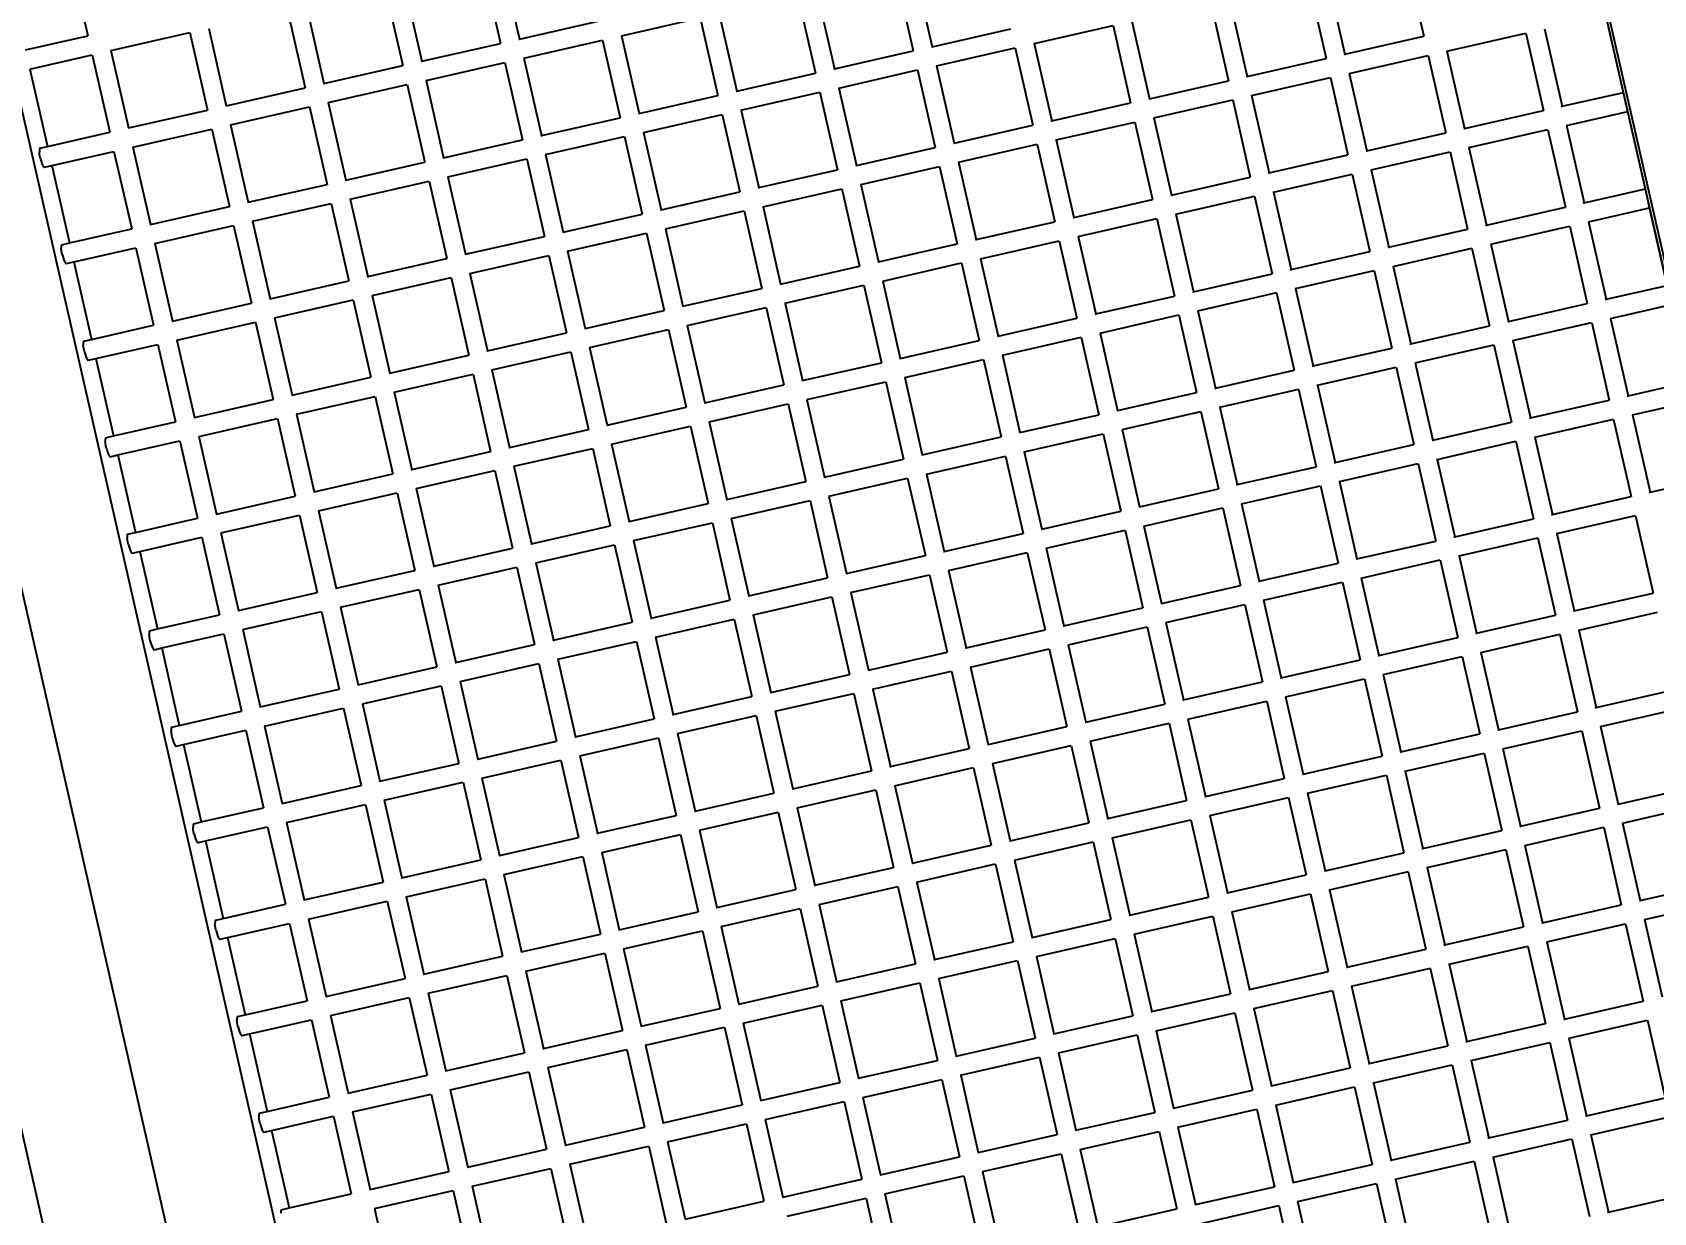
# Model space of a CAD drawing. Header units: inches. Extents: x -1841 to -80, y -100 to 1021.
# Drawn here: x -657.492 to -656.763, y 500.225 to 500.756 of the extents above; entities that cross this region are included whole.
import ezdxf

# ---------------------------------------------------------------- set-up
doc = ezdxf.new("R2010")
doc.units = ezdxf.units.IN
doc.header["$MEASUREMENT"] = 0
doc.layers.add('Edges', color=7, linetype='Continuous')
doc.styles.get("Standard").update_dxf_attribs({"font": 'arial.ttf'})

# ---------------------------------------------------------------- blocks, each defined once
blk = doc.blocks.new('infrared patio heater fr')
at = {"layer": 'Edges'}
for p, q in [((-40, 6.998), (40, 6.998)), ((38, 6.971), (-38, 6.971)), ((7.486, 6.971), (6.673, 6.971)), ((7.486, 6.329), (7.486, 6.971)), ((7.686, 6.971), (7.486, 6.971)), ((7.687, 6.329), (7.686, 6.971)), ((8.5, 6.971), (7.686, 6.971)), ((8.5, 6.329), (8.5, 6.971)), ((8.699, 6.971), (8.5, 6.971)), ((8.701, 6.329), (8.699, 6.971)), ((9.513, 6.971), (8.699, 6.971)), ((9.513, 6.329), (9.513, 6.971)), ((9.714, 6.329), (9.713, 6.971)), ((10.526, 6.329), (10.526, 6.971)), ((10.727, 6.329), (10.726, 6.971)), ((11.54, 6.329), (11.54, 6.971)), ((6.674, 6.329), (7.486, 6.329)), ((7.486, 6.318), (7.486, 6.329)), ((7.686, 6.325), (7.687, 6.329)), ((7.687, 6.329), (8.5, 6.329)), ((8.5, 6.323), (8.5, 6.329)), ((8.5, 6.318), (8.5, 6.323)), ((8.699, 6.325), (8.701, 6.329)), ((8.701, 6.329), (9.513, 6.329)), ((9.513, 6.318), (9.513, 6.329)), ((9.713, 6.325), (9.714, 6.329)), ((9.714, 6.329), (10.526, 6.329)), ((10.526, 6.318), (10.526, 6.329)), ((10.726, 6.325), (10.727, 6.329)), ((10.727, 6.329), (11.54, 6.329)), ((11.54, 6.318), (11.54, 6.329)), ((6.674, 5.303), (6.673, 6.131)), ((6.675, 6.131), (7.486, 6.131)), ((7.486, 5.303), (7.486, 6.131)), ((7.687, 5.303), (7.686, 6.131)), ((7.689, 6.131), (8.5, 6.131)), ((8.5, 5.303), (8.5, 6.131)), ((8.701, 5.303), (8.699, 6.131)), ((8.702, 6.131), (9.513, 6.131)), ((9.513, 5.303), (9.513, 6.131)), ((9.714, 5.303), (9.713, 6.131)), ((9.715, 6.131), (10.526, 6.131)), ((10.526, 5.303), (10.526, 6.131)), ((10.727, 5.303), (10.726, 6.131)), ((10.729, 6.131), (11.54, 6.131)), ((11.54, 5.303), (11.54, 6.131)), ((11.741, 5.303), (11.739, 6.131)), ((11.742, 6.131), (12.553, 6.131)), ((12.553, 5.303), (12.553, 6.131)), ((12.754, 5.303), (12.753, 6.131)), ((13.566, 5.303), (13.566, 6.131)), ((13.767, 5.303), (13.766, 6.131)), ((14.58, 5.303), (14.58, 6.131)), ((14.781, 5.303), (14.779, 6.131)), ((15.593, 5.303), (15.593, 6.131)), ((15.794, 5.303), (15.793, 6.131)), ((6.673, 5.299), (6.674, 5.303)), ((6.674, 5.303), (7.486, 5.303)), ((7.486, 5.295), (7.486, 5.303)), ((7.686, 5.299), (7.687, 5.303)), ((7.687, 5.303), (8.5, 5.303)), ((8.5, 5.297), (8.5, 5.303)), ((8.5, 5.293), (8.5, 5.297)), ((8.699, 5.299), (8.701, 5.303)), ((8.701, 5.303), (9.513, 5.303)), ((9.513, 5.295), (9.513, 5.303)), ((9.713, 5.299), (9.714, 5.303)), ((9.714, 5.303), (10.526, 5.303)), ((10.526, 5.295), (10.526, 5.303)), ((10.726, 5.299), (10.727, 5.303)), ((10.727, 5.303), (11.54, 5.303)), ((11.54, 5.295), (11.54, 5.303)), ((11.739, 5.299), (11.741, 5.303)), ((11.741, 5.303), (12.553, 5.303)), ((12.553, 5.295), (12.553, 5.303)), ((12.753, 5.299), (12.754, 5.303)), ((12.754, 5.303), (13.566, 5.303)), ((13.566, 5.293), (13.566, 5.303)), ((13.766, 5.299), (13.767, 5.303)), ((13.767, 5.303), (14.58, 5.303)), ((14.58, 5.295), (14.58, 5.303)), ((14.779, 5.299), (14.781, 5.303)), ((14.781, 5.303), (15.593, 5.303)), ((15.593, 5.295), (15.593, 5.303)), ((15.793, 5.299), (15.794, 5.303)), ((15.794, 5.303), (16.606, 5.303)), ((5.659, 5.105), (6.473, 5.105)), ((6.473, 4.277), (6.473, 5.105)), ((6.673, 5.105), (7.486, 5.105)), ((6.674, 4.277), (6.673, 5.105)), ((7.486, 4.277), (7.486, 5.105)), ((7.686, 5.105), (8.5, 5.105)), ((7.687, 4.277), (7.686, 5.105)), ((8.5, 4.277), (8.5, 5.105)), ((8.699, 5.105), (9.513, 5.105)), ((8.701, 4.277), (8.699, 5.105)), ((9.513, 4.277), (9.513, 5.105)), ((9.713, 5.105), (10.526, 5.105)), ((9.714, 4.277), (9.713, 5.105)), ((10.526, 4.277), (10.526, 5.105)), ((10.726, 5.105), (11.54, 5.105)), ((10.727, 4.277), (10.726, 5.105)), ((11.54, 4.277), (11.54, 5.105)), ((11.739, 5.105), (12.553, 5.105)), ((11.741, 4.277), (11.739, 5.105)), ((12.553, 4.277), (12.553, 5.105)), ((12.753, 5.105), (13.566, 5.105)), ((12.754, 4.277), (12.753, 5.105)), ((13.566, 4.277), (13.566, 5.105)), ((13.766, 5.105), (14.58, 5.105)), ((13.767, 4.277), (13.766, 5.105)), ((14.58, 4.277), (14.58, 5.105)), ((14.779, 5.105), (15.593, 5.105)), ((14.781, 4.277), (14.779, 5.105)), ((15.593, 4.277), (15.593, 5.105)), ((15.793, 5.105), (16.606, 5.105)), ((15.794, 4.277), (15.793, 5.105)), ((16.606, 4.277), (16.606, 5.105)), ((16.806, 5.105), (17.62, 5.105)), ((16.807, 4.277), (16.806, 5.105)), ((17.62, 4.277), (17.62, 5.105)), ((17.821, 4.277), (17.819, 5.105)), ((18.633, 4.277), (18.633, 5.105)), ((5.661, 4.277), (6.473, 4.277)), ((6.473, 4.269), (6.473, 4.277)), ((6.673, 4.273), (6.674, 4.277)), ((6.674, 4.277), (7.486, 4.277)), ((7.486, 4.269), (7.486, 4.277)), ((7.686, 4.273), (7.687, 4.277)), ((7.687, 4.277), (8.5, 4.277)), ((8.5, 4.269), (8.5, 4.277)), ((8.699, 4.273), (8.701, 4.277)), ((8.701, 4.277), (9.513, 4.277)), ((9.513, 4.269), (9.513, 4.277)), ((9.713, 4.273), (9.714, 4.277)), ((9.714, 4.277), (10.526, 4.277)), ((10.527, 4.271), (10.526, 4.277)), ((10.726, 4.273), (10.727, 4.277)), ((10.727, 4.277), (11.54, 4.277)), ((11.54, 4.269), (11.54, 4.277)), ((11.739, 4.273), (11.741, 4.277)), ((11.741, 4.277), (12.553, 4.277)), ((12.553, 4.269), (12.553, 4.277)), ((12.753, 4.273), (12.754, 4.277)), ((12.754, 4.277), (13.566, 4.277)), ((13.566, 4.269), (13.566, 4.277)), ((13.766, 4.273), (13.767, 4.277)), ((13.767, 4.277), (14.58, 4.277)), ((14.58, 4.269), (14.58, 4.277)), ((14.779, 4.273), (14.781, 4.277)), ((14.781, 4.277), (15.593, 4.277)), ((15.593, 4.269), (15.593, 4.277)), ((15.793, 4.273), (15.794, 4.277)), ((15.794, 4.277), (16.606, 4.277)), ((16.606, 4.269), (16.606, 4.277)), ((16.806, 4.273), (16.807, 4.277)), ((16.807, 4.277), (17.62, 4.277)), ((17.62, 4.271), (17.62, 4.277)), ((17.62, 4.267), (17.62, 4.271)), ((17.819, 4.273), (17.821, 4.277)), ((17.821, 4.277), (18.633, 4.277)), ((18.633, 4.269), (18.633, 4.277)), ((5.659, 4.079), (6.473, 4.079)), ((6.473, 3.251), (6.473, 4.079)), ((6.673, 4.079), (7.486, 4.079)), ((6.674, 3.251), (6.673, 4.079)), ((7.486, 3.251), (7.486, 4.079)), ((7.686, 4.079), (8.5, 4.079)), ((7.687, 3.251), (7.686, 4.079)), ((8.5, 3.251), (8.5, 4.079)), ((8.699, 4.079), (9.513, 4.079)), ((8.7, 3.251), (8.699, 4.079)), ((9.513, 3.251), (9.513, 4.079)), ((9.713, 4.079), (10.526, 4.079)), ((9.714, 3.251), (9.713, 4.079)), ((10.526, 3.251), (10.526, 4.079)), ((10.726, 4.079), (11.54, 4.079)), ((10.727, 3.251), (10.726, 4.079)), ((11.54, 3.251), (11.54, 4.079)), ((11.739, 4.079), (12.553, 4.079)), ((11.74, 3.251), (11.739, 4.079)), ((12.553, 3.251), (12.553, 4.079)), ((12.753, 4.079), (13.566, 4.079)), ((12.754, 3.251), (12.753, 4.079)), ((13.566, 3.251), (13.566, 4.079)), ((13.766, 4.079), (14.58, 4.079)), ((13.767, 3.251), (13.766, 4.079)), ((14.58, 3.251), (14.58, 4.079)), ((14.779, 4.079), (15.593, 4.079)), ((14.78, 3.251), (14.779, 4.079)), ((15.593, 3.251), (15.593, 4.079)), ((15.793, 4.079), (16.606, 4.079)), ((15.794, 3.251), (15.793, 4.079)), ((16.606, 3.251), (16.606, 4.079)), ((16.806, 4.079), (17.62, 4.079)), ((16.807, 3.251), (16.806, 4.079)), ((17.62, 3.251), (17.62, 4.079)), ((17.819, 4.079), (18.633, 4.079)), ((17.82, 3.251), (17.819, 4.079)), ((5.66, 3.251), (6.473, 3.251)), ((6.473, 3.242), (6.473, 3.251)), ((6.673, 3.245), (6.674, 3.251)), ((6.674, 3.251), (7.486, 3.251)), ((7.486, 3.242), (7.486, 3.251)), ((7.686, 3.245), (7.687, 3.251)), ((7.687, 3.251), (8.5, 3.251)), ((8.5, 3.242), (8.5, 3.251)), ((8.699, 3.245), (8.7, 3.251)), ((8.7, 3.251), (9.513, 3.251)), ((9.513, 3.242), (9.513, 3.251)), ((9.713, 3.245), (9.714, 3.251)), ((9.714, 3.251), (10.526, 3.251)), ((10.527, 3.245), (10.526, 3.251)), ((10.526, 3.242), (10.527, 3.245)), ((10.726, 3.245), (10.727, 3.251)), ((10.727, 3.251), (11.54, 3.251)), ((11.54, 3.242), (11.54, 3.251)), ((11.739, 3.245), (11.74, 3.251)), ((11.74, 3.251), (12.553, 3.251)), ((12.553, 3.242), (12.553, 3.251)), ((12.753, 3.245), (12.754, 3.251)), ((12.754, 3.251), (13.566, 3.251)), ((13.566, 3.242), (13.566, 3.251)), ((13.766, 3.245), (13.767, 3.251)), ((13.767, 3.251), (14.58, 3.251)), ((14.58, 3.242), (14.58, 3.251)), ((14.779, 3.245), (14.78, 3.251)), ((14.78, 3.251), (15.593, 3.251)), ((15.593, 3.242), (15.593, 3.251)), ((15.793, 3.245), (15.794, 3.251)), ((15.794, 3.251), (16.606, 3.251)), ((16.606, 3.242), (16.606, 3.251)), ((16.806, 3.245), (16.807, 3.251)), ((16.807, 3.251), (17.62, 3.251)), ((17.62, 3.242), (17.62, 3.251)), ((17.819, 3.245), (17.82, 3.251)), ((17.82, 3.251), (18.633, 3.251)), ((5.659, 3.053), (6.473, 3.053)), ((6.473, 2.225), (6.473, 3.053)), ((6.673, 3.053), (7.486, 3.053)), ((6.674, 2.225), (6.673, 3.053)), ((7.486, 2.225), (7.486, 3.053)), ((7.686, 3.053), (8.5, 3.053)), ((7.687, 2.225), (7.686, 3.053)), ((8.5, 2.225), (8.5, 3.053)), ((8.7, 2.225), (8.698, 3.055)), ((8.7, 3.053), (9.513, 3.053)), ((9.513, 2.225), (9.513, 3.053)), ((9.714, 2.225), (9.711, 3.055)), ((9.713, 3.053), (10.526, 3.053)), ((10.526, 2.225), (10.526, 3.053)), ((10.726, 3.053), (11.54, 3.053)), ((10.727, 2.225), (10.726, 3.053)), ((11.54, 2.225), (11.54, 3.053)), ((11.739, 3.053), (12.553, 3.053)), ((11.74, 2.225), (11.739, 3.053)), ((12.553, 2.225), (12.553, 3.053)), ((12.753, 3.053), (13.566, 3.053)), ((12.754, 2.225), (12.753, 3.053)), ((13.566, 2.225), (13.566, 3.053)), ((13.766, 3.053), (14.58, 3.053)), ((13.767, 2.225), (13.766, 3.053)), ((14.58, 2.225), (14.58, 3.053)), ((14.78, 2.225), (14.778, 3.055)), ((14.78, 3.053), (15.593, 3.053)), ((15.593, 2.225), (15.593, 3.053)), ((15.794, 2.225), (15.791, 3.055)), ((15.793, 3.053), (16.606, 3.053)), ((16.606, 2.225), (16.606, 3.053)), ((16.806, 3.053), (17.62, 3.053)), ((16.807, 2.225), (16.806, 3.053)), ((17.62, 2.225), (17.62, 3.053)), ((17.819, 3.053), (18.633, 3.053)), ((17.82, 2.225), (17.819, 3.053)), ((5.66, 2.225), (6.473, 2.225)), ((6.473, 2.218), (6.473, 2.225)), ((6.673, 2.221), (6.674, 2.225)), ((6.674, 2.225), (7.486, 2.225)), ((7.486, 2.218), (7.486, 2.225)), ((7.686, 2.221), (7.687, 2.225)), ((7.687, 2.225), (8.5, 2.225)), ((8.5, 2.218), (8.5, 2.225)), ((8.699, 2.221), (8.7, 2.225)), ((8.7, 2.225), (9.513, 2.225)), ((9.513, 2.218), (9.513, 2.225)), ((9.713, 2.221), (9.714, 2.225)), ((9.714, 2.225), (10.526, 2.225)), ((10.526, 2.218), (10.526, 2.225)), ((10.726, 2.221), (10.727, 2.225)), ((10.727, 2.225), (11.54, 2.225)), ((11.54, 2.218), (11.54, 2.225)), ((11.739, 2.221), (11.74, 2.225)), ((11.74, 2.225), (12.553, 2.225)), ((12.553, 2.218), (12.553, 2.225)), ((12.753, 2.221), (12.754, 2.225)), ((12.754, 2.225), (13.566, 2.225)), ((13.566, 2.218), (13.566, 2.225)), ((13.766, 2.221), (13.767, 2.225)), ((13.767, 2.225), (14.58, 2.225)), ((14.58, 2.218), (14.58, 2.225)), ((14.779, 2.221), (14.78, 2.225)), ((14.78, 2.225), (15.593, 2.225)), ((15.593, 2.218), (15.593, 2.225)), ((15.793, 2.221), (15.794, 2.225)), ((15.794, 2.225), (16.606, 2.225)), ((16.606, 2.218), (16.606, 2.225)), ((16.806, 2.221), (16.807, 2.225)), ((16.807, 2.225), (17.62, 2.225)), ((17.62, 2.218), (17.62, 2.225)), ((17.819, 2.221), (17.82, 2.225)), ((17.82, 2.225), (18.633, 2.225)), ((5.659, 2.027), (6.473, 2.027)), ((5.659, 1.199), (5.659, 2.027)), ((6.473, 1.199), (6.473, 2.027)), ((6.673, 2.027), (7.486, 2.027)), ((6.673, 1.199), (6.673, 2.027)), ((7.486, 1.199), (7.486, 2.027)), ((7.686, 2.027), (8.5, 2.027)), ((7.687, 1.199), (7.686, 2.027)), ((8.5, 1.199), (8.5, 2.027)), ((8.699, 2.027), (9.513, 2.027)), ((8.7, 1.199), (8.699, 2.027)), ((9.513, 1.199), (9.513, 2.027)), ((9.713, 2.027), (10.526, 2.027)), ((9.714, 1.199), (9.713, 2.027)), ((10.526, 1.199), (10.526, 2.027)), ((10.726, 2.027), (11.54, 2.027)), ((10.727, 1.199), (10.726, 2.027)), ((11.54, 1.199), (11.54, 2.027)), ((11.739, 2.027), (12.553, 2.027)), ((11.74, 1.199), (11.739, 2.027)), ((12.553, 1.199), (12.553, 2.027)), ((12.753, 2.027), (13.566, 2.027)), ((12.754, 1.199), (12.753, 2.027)), ((13.566, 1.199), (13.566, 2.027)), ((13.766, 2.027), (14.58, 2.027)), ((13.767, 1.199), (13.766, 2.027)), ((14.58, 1.199), (14.58, 2.027)), ((14.779, 2.027), (15.593, 2.027)), ((14.78, 1.199), (14.779, 2.027)), ((15.593, 1.199), (15.593, 2.027)), ((15.793, 2.027), (16.606, 2.027)), ((15.794, 1.199), (15.793, 2.027)), ((16.606, 1.199), (16.606, 2.027)), ((16.806, 2.027), (17.62, 2.027)), ((16.807, 1.199), (16.806, 2.027)), ((17.62, 1.199), (17.62, 2.027)), ((17.819, 2.027), (18.633, 2.027)), ((17.82, 1.199), (17.819, 2.027)), ((5.659, 1.196), (5.659, 1.199)), ((5.659, 1.199), (6.473, 1.199)), ((6.473, 1.193), (6.473, 1.199)), ((6.673, 1.196), (6.673, 1.199)), ((6.673, 1.199), (7.486, 1.199)), ((7.486, 1.193), (7.486, 1.199)), ((7.686, 1.196), (7.687, 1.199)), ((7.687, 1.199), (8.5, 1.199)), ((8.5, 1.193), (8.5, 1.199)), ((8.699, 1.196), (8.7, 1.199)), ((8.7, 1.199), (9.513, 1.199)), ((9.513, 1.193), (9.513, 1.199)), ((9.713, 1.196), (9.714, 1.199)), ((9.714, 1.199), (10.526, 1.199)), ((10.526, 1.193), (10.526, 1.199)), ((10.726, 1.196), (10.727, 1.199)), ((10.727, 1.199), (11.54, 1.199)), ((11.54, 1.193), (11.54, 1.199)), ((11.739, 1.196), (11.74, 1.199)), ((11.74, 1.199), (12.553, 1.199)), ((12.553, 1.193), (12.553, 1.199)), ((12.753, 1.196), (12.754, 1.199)), ((12.754, 1.199), (13.566, 1.199)), ((13.566, 1.193), (13.566, 1.199)), ((13.766, 1.196), (13.767, 1.199)), ((13.767, 1.199), (14.58, 1.199)), ((14.58, 1.193), (14.58, 1.199)), ((14.779, 1.196), (14.78, 1.199)), ((14.78, 1.199), (15.593, 1.199)), ((15.593, 1.193), (15.593, 1.199)), ((15.793, 1.196), (15.794, 1.199)), ((15.794, 1.199), (16.606, 1.199)), ((16.606, 1.193), (16.606, 1.199)), ((16.806, 1.196), (16.807, 1.199)), ((16.807, 1.199), (17.62, 1.199)), ((17.62, 1.193), (17.62, 1.199)), ((17.819, 1.196), (17.82, 1.199)), ((17.82, 1.199), (18.633, 1.199)), ((5.46, 0.173), (5.46, 1.001)), ((5.659, 1.001), (6.473, 1.001)), ((5.66, 0.173), (5.659, 1.001)), ((6.473, 0.173), (6.473, 1.001)), ((6.673, 1.001), (7.486, 1.001)), ((6.674, 0.173), (6.673, 1.001)), ((7.486, 0.173), (7.486, 1.001)), ((7.686, 1.001), (8.5, 1.001)), ((7.687, 0.173), (7.686, 1.001)), ((8.5, 0.173), (8.5, 1.001)), ((8.699, 1.001), (9.513, 1.001)), ((8.7, 0.173), (8.699, 1.001)), ((9.513, 0.173), (9.513, 1.001)), ((9.713, 1.001), (10.526, 1.001)), ((9.714, 0.173), (9.713, 1.001)), ((10.526, 0.173), (10.526, 1.001)), ((10.726, 1.001), (11.54, 1.001)), ((10.727, 0.173), (10.726, 1.001)), ((11.54, 0.173), (11.54, 1.001)), ((11.739, 1.001), (12.553, 1.001)), ((11.74, 0.173), (11.739, 1.001)), ((12.553, 0.173), (12.553, 1.001)), ((12.753, 1.001), (13.566, 1.001)), ((12.754, 0.173), (12.753, 1.001)), ((13.566, 0.173), (13.566, 1.001)), ((13.766, 1.001), (14.58, 1.001)), ((13.767, 0.173), (13.766, 1.001)), ((14.58, 0.173), (14.58, 1.001)), ((14.779, 1.001), (15.593, 1.001)), ((14.78, 0.173), (14.779, 1.001)), ((15.593, 0.173), (15.593, 1.001)), ((15.793, 1.001), (16.606, 1.001)), ((15.794, 0.173), (15.793, 1.001)), ((16.606, 0.173), (16.606, 1.001)), ((16.806, 1.001), (17.62, 1.001)), ((16.807, 0.173), (16.806, 1.001)), ((17.62, 0.173), (17.62, 1.001)), ((17.819, 1.001), (18.633, 1.001)), ((17.82, 0.173), (17.819, 1.001)), ((4.647, 0.173), (5.46, 0.173)), ((5.46, 0.167), (5.46, 0.173)), ((5.659, 0.17), (5.66, 0.173)), ((5.66, 0.173), (6.473, 0.173)), ((6.473, 0.167), (6.473, 0.173)), ((6.673, 0.17), (6.674, 0.173)), ((6.674, 0.173), (7.486, 0.173)), ((7.486, 0.167), (7.486, 0.173)), ((7.686, 0.17), (7.687, 0.173)), ((7.687, 0.173), (8.5, 0.173)), ((8.5, 0.167), (8.5, 0.173)), ((8.699, 0.17), (8.7, 0.173)), ((8.7, 0.173), (9.513, 0.173)), ((9.513, 0.167), (9.513, 0.173)), ((9.713, 0.17), (9.714, 0.173)), ((9.714, 0.173), (10.526, 0.173)), ((10.526, 0.167), (10.526, 0.173)), ((10.726, 0.17), (10.727, 0.173)), ((10.727, 0.173), (11.54, 0.173)), ((11.54, 0.167), (11.54, 0.173)), ((11.739, 0.17), (11.74, 0.173)), ((11.74, 0.173), (12.553, 0.173)), ((12.553, 0.167), (12.553, 0.173)), ((12.753, 0.17), (12.754, 0.173)), ((12.754, 0.173), (13.566, 0.173)), ((13.566, 0.167), (13.566, 0.173)), ((13.766, 0.17), (13.767, 0.173)), ((13.767, 0.173), (14.58, 0.173)), ((14.58, 0.167), (14.58, 0.173)), ((14.779, 0.17), (14.78, 0.173)), ((14.78, 0.173), (15.593, 0.173)), ((15.593, 0.167), (15.593, 0.173)), ((15.793, 0.17), (15.794, 0.173)), ((15.794, 0.173), (16.606, 0.173)), ((16.606, 0.167), (16.606, 0.173)), ((16.806, 0.17), (16.807, 0.173)), ((16.807, 0.173), (17.62, 0.173)), ((17.62, 0.167), (17.62, 0.173)), ((4.646, -0.026), (5.46, -0.025)), ((5.46, -0.853), (5.46, -0.025)), ((5.659, -0.026), (6.473, -0.025)), ((5.661, -0.853), (5.659, -0.026)), ((6.473, -0.853), (6.473, -0.025)), ((6.673, -0.026), (7.486, -0.025)), ((6.674, -0.853), (6.673, -0.026)), ((7.486, -0.853), (7.486, -0.025)), ((7.686, -0.026), (8.5, -0.025)), ((7.688, -0.853), (7.686, -0.026)), ((8.5, -0.853), (8.5, -0.025)), ((8.699, -0.026), (9.513, -0.025)), ((8.701, -0.853), (8.699, -0.026)), ((9.513, -0.853), (9.513, -0.025)), ((9.713, -0.026), (10.526, -0.025)), ((9.714, -0.853), (9.713, -0.026)), ((10.526, -0.853), (10.526, -0.025)), ((10.726, -0.026), (11.54, -0.025)), ((10.728, -0.853), (10.726, -0.026)), ((11.54, -0.853), (11.54, -0.025)), ((11.739, -0.026), (12.553, -0.025)), ((11.741, -0.853), (11.739, -0.026)), ((12.553, -0.853), (12.553, -0.025)), ((12.753, -0.026), (13.566, -0.025)), ((12.754, -0.853), (12.753, -0.026)), ((13.566, -0.853), (13.566, -0.025)), ((13.766, -0.026), (14.58, -0.025)), ((13.768, -0.853), (13.766, -0.026)), ((14.58, -0.853), (14.58, -0.025)), ((14.779, -0.026), (15.593, -0.025)), ((14.781, -0.853), (14.779, -0.026)), ((15.593, -0.853), (15.593, -0.025)), ((15.793, -0.026), (16.606, -0.025)), ((15.794, -0.853), (15.793, -0.026)), ((16.606, -0.853), (16.606, -0.025)), ((16.806, -0.026), (17.62, -0.025)), ((16.808, -0.853), (16.806, -0.026)), ((17.62, -0.853), (17.62, -0.025)), ((4.648, -0.853), (5.46, -0.853)), ((5.46, -0.859), (5.46, -0.853)), ((5.659, -0.855), (5.661, -0.853)), ((5.661, -0.853), (6.473, -0.853)), ((6.473, -0.859), (6.473, -0.853)), ((6.673, -0.855), (6.674, -0.853)), ((6.674, -0.853), (7.486, -0.853)), ((7.486, -0.859), (7.486, -0.853)), ((7.686, -0.855), (7.688, -0.853)), ((7.688, -0.853), (8.5, -0.853)), ((8.5, -0.859), (8.5, -0.853)), ((8.699, -0.855), (8.701, -0.853)), ((8.701, -0.853), (9.513, -0.853)), ((9.513, -0.859), (9.513, -0.853)), ((9.713, -0.855), (9.714, -0.853)), ((9.714, -0.853), (10.526, -0.853)), ((10.526, -0.859), (10.526, -0.853)), ((10.726, -0.855), (10.728, -0.853)), ((10.728, -0.853), (11.54, -0.853)), ((11.54, -0.859), (11.54, -0.853)), ((11.739, -0.855), (11.741, -0.853)), ((11.741, -0.853), (12.553, -0.853)), ((12.553, -0.859), (12.553, -0.853)), ((12.753, -0.855), (12.754, -0.853)), ((12.754, -0.853), (13.566, -0.853)), ((13.566, -0.859), (13.566, -0.853)), ((13.766, -0.855), (13.768, -0.853)), ((13.768, -0.853), (14.58, -0.853)), ((14.58, -0.859), (14.58, -0.853)), ((14.779, -0.855), (14.781, -0.853)), ((14.781, -0.853), (15.593, -0.853)), ((15.593, -0.859), (15.593, -0.853)), ((15.793, -0.855), (15.794, -0.853)), ((15.794, -0.853), (16.606, -0.853)), ((16.606, -0.859), (16.606, -0.853)), ((16.806, -0.855), (16.808, -0.853)), ((16.808, -0.853), (17.62, -0.853)), ((4.646, -1.052), (5.46, -1.051)), ((5.46, -1.879), (5.46, -1.051)), ((5.659, -1.052), (6.473, -1.051)), ((5.659, -1.881), (5.659, -1.052)), ((6.473, -1.879), (6.473, -1.051)), ((6.673, -1.052), (7.486, -1.051)), ((6.673, -1.881), (6.673, -1.052)), ((7.486, -1.879), (7.486, -1.051)), ((7.686, -1.052), (8.5, -1.051)), ((7.686, -1.881), (7.686, -1.052)), ((8.5, -1.879), (8.5, -1.051)), ((8.699, -1.052), (9.513, -1.051)), ((8.699, -1.881), (8.699, -1.052)), ((9.513, -1.879), (9.513, -1.051)), ((9.713, -1.052), (10.526, -1.051)), ((9.713, -1.881), (9.713, -1.052)), ((10.526, -1.879), (10.526, -1.051)), ((10.726, -1.052), (11.54, -1.051)), ((10.726, -1.881), (10.726, -1.052)), ((11.54, -1.879), (11.54, -1.051)), ((11.739, -1.052), (12.553, -1.051)), ((11.739, -1.881), (11.739, -1.052)), ((12.553, -1.879), (12.553, -1.051)), ((12.753, -1.881), (12.75, -1.051)), ((12.753, -1.052), (13.566, -1.051)), ((13.566, -1.879), (13.566, -1.051)), ((13.766, -1.881), (13.764, -1.051)), ((13.766, -1.052), (14.58, -1.051)), ((14.58, -1.879), (14.58, -1.051)), ((14.779, -1.052), (15.593, -1.051)), ((14.779, -1.881), (14.779, -1.052)), ((15.593, -1.879), (15.593, -1.051)), ((15.793, -1.052), (16.606, -1.051)), ((15.793, -1.881), (15.793, -1.052)), ((16.606, -1.879), (16.606, -1.051)), ((16.806, -1.052), (17.62, -1.051)), ((16.806, -1.881), (16.806, -1.052)), ((4.649, -1.879), (5.46, -1.879)), ((5.46, -1.884), (5.46, -1.879)), ((5.662, -1.879), (6.473, -1.879)), ((6.473, -1.884), (6.473, -1.879)), ((6.675, -1.879), (7.486, -1.879)), ((7.486, -1.884), (7.486, -1.879)), ((7.689, -1.879), (8.5, -1.879)), ((8.5, -1.884), (8.5, -1.879)), ((8.702, -1.879), (9.513, -1.879)), ((9.513, -1.884), (9.513, -1.879)), ((9.715, -1.879), (10.526, -1.879)), ((10.526, -1.884), (10.526, -1.879)), ((10.729, -1.879), (11.54, -1.879)), ((11.54, -1.884), (11.54, -1.879)), ((11.742, -1.879), (12.553, -1.879)), ((12.553, -1.884), (12.553, -1.879)), ((12.755, -1.879), (13.566, -1.879)), ((13.566, -1.884), (13.566, -1.879)), ((13.769, -1.879), (14.58, -1.879)), ((14.58, -1.884), (14.58, -1.879)), ((14.782, -1.879), (15.593, -1.879)), ((15.593, -1.884), (15.593, -1.879)), ((15.795, -1.879), (16.606, -1.879)), ((16.606, -1.884), (16.606, -1.879)), ((16.809, -1.879), (17.62, -1.879)), ((4.646, -2.905), (4.646, -2.077)), ((4.646, -2.077), (5.46, -2.077)), ((5.46, -2.905), (5.46, -2.077)), ((5.659, -2.905), (5.659, -2.077)), ((5.659, -2.077), (6.473, -2.077)), ((6.473, -2.905), (6.473, -2.077)), ((6.673, -2.905), (6.673, -2.077)), ((6.673, -2.077), (7.486, -2.077)), ((7.486, -2.905), (7.486, -2.077)), ((7.686, -2.905), (7.686, -2.077)), ((7.686, -2.077), (8.5, -2.077)), ((8.5, -2.905), (8.5, -2.077)), ((8.699, -2.905), (8.699, -2.077)), ((8.699, -2.077), (9.513, -2.077)), ((9.513, -2.905), (9.513, -2.077)), ((9.713, -2.905), (9.713, -2.077)), ((9.713, -2.077), (10.526, -2.077)), ((10.526, -2.905), (10.526, -2.077)), ((10.726, -2.905), (10.726, -2.077)), ((10.726, -2.077), (11.54, -2.077)), ((11.54, -2.905), (11.54, -2.077)), ((11.739, -2.905), (11.739, -2.077)), ((11.739, -2.077), (12.553, -2.077)), ((12.553, -2.905), (12.553, -2.077)), ((12.753, -2.905), (12.753, -2.077)), ((12.753, -2.077), (13.566, -2.077)), ((13.566, -2.905), (13.566, -2.077)), ((13.766, -2.905), (13.766, -2.077)), ((13.766, -2.077), (14.58, -2.077)), ((14.58, -2.905), (14.58, -2.077)), ((14.779, -2.905), (14.779, -2.077)), ((14.779, -2.077), (15.593, -2.077)), ((15.593, -2.905), (15.593, -2.077)), ((15.793, -2.905), (15.793, -2.077)), ((15.793, -2.077), (16.606, -2.077)), ((16.606, -2.905), (16.606, -2.077)), ((16.806, -2.905), (16.806, -2.077)), ((16.806, -2.077), (17.62, -2.077)), ((4.646, -2.905), (5.46, -2.905)), ((5.46, -2.909), (5.46, -2.905)), ((5.659, -2.905), (6.473, -2.905)), ((6.473, -2.909), (6.473, -2.905)), ((6.673, -2.905), (7.486, -2.905)), ((7.486, -2.909), (7.486, -2.905)), ((7.686, -2.905), (8.5, -2.905)), ((8.5, -2.909), (8.5, -2.905)), ((8.699, -2.905), (9.513, -2.905)), ((9.513, -2.909), (9.513, -2.905)), ((9.713, -2.905), (10.526, -2.905)), ((10.526, -2.909), (10.526, -2.905)), ((10.726, -2.905), (11.54, -2.905)), ((11.54, -2.909), (11.54, -2.905)), ((11.739, -2.905), (12.553, -2.905)), ((12.553, -2.909), (12.553, -2.905)), ((12.753, -2.905), (13.566, -2.905)), ((13.566, -2.909), (13.566, -2.905)), ((13.766, -2.905), (14.58, -2.905)), ((14.58, -2.909), (14.58, -2.905)), ((14.779, -2.905), (15.593, -2.905)), ((15.593, -2.909), (15.593, -2.905)), ((15.793, -2.905), (16.606, -2.905)), ((16.606, -2.909), (16.606, -2.905)), ((16.806, -2.905), (17.62, -2.905)), ((4.446, -3.931), (4.446, -3.103)), ((4.646, -3.931), (4.646, -3.103)), ((4.646, -3.103), (5.46, -3.103)), ((5.46, -3.931), (5.46, -3.103)), ((5.659, -3.931), (5.659, -3.103)), ((5.659, -3.103), (6.473, -3.103)), ((6.473, -3.931), (6.473, -3.103)), ((6.673, -3.931), (6.673, -3.103)), ((6.673, -3.103), (7.486, -3.103)), ((7.486, -3.931), (7.486, -3.103)), ((7.686, -3.931), (7.686, -3.103)), ((7.686, -3.103), (8.5, -3.103)), ((8.5, -3.931), (8.5, -3.103)), ((8.699, -3.931), (8.699, -3.103)), ((8.699, -3.103), (9.513, -3.103)), ((9.513, -3.931), (9.513, -3.103)), ((9.713, -3.931), (9.713, -3.103)), ((9.713, -3.103), (10.526, -3.103)), ((10.526, -3.931), (10.526, -3.103)), ((10.726, -3.931), (10.726, -3.103)), ((10.726, -3.103), (11.54, -3.103)), ((11.54, -3.931), (11.54, -3.103)), ((11.739, -3.931), (11.739, -3.103)), ((11.739, -3.103), (12.553, -3.103)), ((12.553, -3.931), (12.553, -3.103)), ((12.753, -3.931), (12.753, -3.103)), ((12.753, -3.103), (13.566, -3.103)), ((13.566, -3.931), (13.566, -3.103)), ((13.766, -3.931), (13.766, -3.103)), ((13.766, -3.103), (14.58, -3.103)), ((14.58, -3.931), (14.58, -3.103)), ((14.779, -3.931), (14.779, -3.103)), ((14.779, -3.103), (15.593, -3.103)), ((15.593, -3.931), (15.593, -3.103)), ((15.793, -3.931), (15.793, -3.103)), ((15.793, -3.103), (16.606, -3.103)), ((16.606, -3.931), (16.606, -3.103)), ((16.806, -3.931), (16.806, -3.103)), ((16.806, -3.103), (17.62, -3.103)), ((3.633, -3.931), (4.446, -3.931)), ((4.446, -3.936), (4.446, -3.931)), ((4.646, -3.931), (5.46, -3.931)), ((5.46, -3.936), (5.46, -3.931)), ((5.659, -3.931), (6.473, -3.931)), ((6.473, -3.936), (6.473, -3.931)), ((6.673, -3.931), (7.486, -3.931)), ((7.486, -3.936), (7.486, -3.931)), ((7.686, -3.931), (8.5, -3.931)), ((8.5, -3.936), (8.5, -3.931)), ((8.699, -3.931), (9.513, -3.931)), ((9.513, -3.936), (9.513, -3.931)), ((9.713, -3.931), (10.526, -3.931)), ((10.526, -3.936), (10.526, -3.931)), ((10.726, -3.931), (11.54, -3.931)), ((11.54, -3.936), (11.54, -3.931)), ((11.739, -3.931), (12.553, -3.931)), ((12.553, -3.936), (12.553, -3.931)), ((12.753, -3.931), (13.566, -3.931)), ((13.566, -3.936), (13.566, -3.931)), ((13.766, -3.931), (14.58, -3.931)), ((14.58, -3.936), (14.58, -3.931)), ((14.779, -3.931), (15.593, -3.931)), ((15.593, -3.936), (15.593, -3.931)), ((15.793, -3.931), (16.606, -3.931)), ((16.606, -3.936), (16.606, -3.931)), ((3.633, -4.129), (4.446, -4.129)), ((4.446, -4.957), (4.446, -4.129)), ((4.646, -4.957), (4.646, -4.129)), ((4.646, -4.129), (5.46, -4.129)), ((5.46, -4.957), (5.46, -4.129)), ((5.659, -4.957), (5.659, -4.129)), ((5.659, -4.129), (6.473, -4.129)), ((6.473, -4.957), (6.473, -4.129)), ((6.673, -4.957), (6.673, -4.129)), ((6.673, -4.129), (7.486, -4.129)), ((7.486, -4.957), (7.486, -4.129)), ((7.686, -4.957), (7.686, -4.129)), ((7.686, -4.129), (8.5, -4.129)), ((8.5, -4.957), (8.5, -4.129)), ((8.699, -4.957), (8.699, -4.129)), ((8.699, -4.129), (9.513, -4.129)), ((9.513, -4.957), (9.513, -4.129)), ((9.713, -4.957), (9.713, -4.129)), ((9.713, -4.129), (10.526, -4.129)), ((10.526, -4.957), (10.526, -4.129)), ((10.726, -4.957), (10.726, -4.129)), ((10.726, -4.129), (11.54, -4.129)), ((11.54, -4.957), (11.54, -4.129)), ((11.739, -4.957), (11.739, -4.129)), ((11.739, -4.129), (12.553, -4.129)), ((12.553, -4.957), (12.553, -4.129)), ((12.753, -4.957), (12.753, -4.129)), ((12.753, -4.129), (13.566, -4.129)), ((13.566, -4.957), (13.566, -4.129)), ((13.766, -4.957), (13.766, -4.129)), ((13.766, -4.129), (14.58, -4.129)), ((14.58, -4.957), (14.58, -4.129)), ((14.779, -4.957), (14.779, -4.129)), ((14.779, -4.129), (15.593, -4.129)), ((15.593, -4.957), (15.593, -4.129)), ((15.793, -4.957), (15.793, -4.129)), ((15.793, -4.129), (16.606, -4.129)), ((16.606, -4.957), (16.606, -4.129)), ((3.633, -4.957), (4.446, -4.957)), ((4.446, -4.963), (4.446, -4.957)), ((4.646, -4.957), (5.46, -4.957)), ((5.46, -4.963), (5.46, -4.957)), ((5.659, -4.957), (6.473, -4.957)), ((6.473, -4.963), (6.473, -4.957)), ((6.673, -4.957), (7.486, -4.957)), ((7.486, -4.963), (7.486, -4.957)), ((7.686, -4.957), (8.5, -4.957)), ((8.5, -4.963), (8.5, -4.957)), ((8.699, -4.957), (9.513, -4.957)), ((9.513, -4.963), (9.513, -4.957)), ((9.713, -4.957), (10.526, -4.957)), ((10.526, -4.963), (10.526, -4.957)), ((10.726, -4.957), (11.54, -4.957)), ((11.54, -4.963), (11.54, -4.957)), ((11.739, -4.957), (12.553, -4.957)), ((12.553, -4.963), (12.553, -4.957)), ((12.753, -4.957), (13.566, -4.957)), ((13.566, -4.963), (13.566, -4.957)), ((13.766, -4.957), (14.58, -4.957)), ((14.58, -4.963), (14.58, -4.957)), ((14.779, -4.957), (15.593, -4.957)), ((15.593, -4.963), (15.593, -4.957)), ((15.793, -4.957), (16.606, -4.957)), ((3.633, -5.155), (4.446, -5.155)), ((4.446, -5.983), (4.446, -5.155)), ((4.646, -5.983), (4.646, -5.155)), ((4.646, -5.155), (5.46, -5.155)), ((5.46, -5.983), (5.46, -5.155)), ((5.659, -5.983), (5.659, -5.155)), ((5.659, -5.155), (6.473, -5.155)), ((6.473, -5.983), (6.473, -5.155)), ((6.673, -5.983), (6.673, -5.155)), ((6.673, -5.155), (7.486, -5.155)), ((7.486, -5.983), (7.486, -5.155)), ((7.686, -5.983), (7.686, -5.155)), ((7.686, -5.155), (8.5, -5.155)), ((8.5, -5.983), (8.5, -5.155)), ((8.699, -5.983), (8.699, -5.155)), ((8.699, -5.155), (9.513, -5.155)), ((9.513, -5.983), (9.513, -5.155)), ((9.713, -5.983), (9.713, -5.155)), ((9.713, -5.155), (10.526, -5.155)), ((10.526, -5.983), (10.526, -5.155)), ((10.726, -5.983), (10.726, -5.155)), ((10.726, -5.155), (11.54, -5.155)), ((11.54, -5.983), (11.54, -5.155)), ((11.739, -5.983), (11.739, -5.155)), ((11.739, -5.155), (12.553, -5.155)), ((12.553, -5.983), (12.553, -5.155)), ((12.753, -5.983), (12.753, -5.155)), ((12.753, -5.155), (13.566, -5.155)), ((13.566, -5.983), (13.566, -5.155)), ((13.766, -5.983), (13.766, -5.155)), ((13.766, -5.155), (14.58, -5.155)), ((14.58, -5.983), (14.58, -5.155)), ((14.779, -5.983), (14.779, -5.155)), ((14.779, -5.155), (15.593, -5.155)), ((15.593, -5.983), (15.593, -5.155)), ((15.793, -5.983), (15.793, -5.155)), ((15.793, -5.155), (16.606, -5.155)), ((3.633, -5.983), (4.446, -5.983)), ((4.446, -5.989), (4.446, -5.983)), ((4.646, -5.983), (5.46, -5.983)), ((5.46, -5.989), (5.46, -5.983)), ((5.659, -5.983), (6.473, -5.983)), ((6.473, -5.989), (6.473, -5.983)), ((6.673, -5.983), (7.486, -5.983)), ((7.486, -5.989), (7.486, -5.983)), ((7.686, -5.983), (8.5, -5.983)), ((8.5, -5.989), (8.5, -5.983)), ((8.699, -5.983), (9.513, -5.983)), ((9.513, -5.989), (9.513, -5.983)), ((9.713, -5.983), (10.526, -5.983)), ((10.526, -5.989), (10.526, -5.983)), ((10.726, -5.983), (11.54, -5.983)), ((11.54, -5.989), (11.54, -5.983)), ((11.739, -5.983), (12.553, -5.983)), ((12.553, -5.989), (12.553, -5.983)), ((12.753, -5.983), (13.566, -5.983)), ((13.566, -5.989), (13.566, -5.983)), ((13.766, -5.983), (14.58, -5.983)), ((14.58, -5.989), (14.58, -5.983)), ((14.779, -5.983), (15.593, -5.983)), ((15.593, -5.989), (15.593, -5.983)), ((15.793, -5.983), (16.606, -5.983)), ((3.633, -6.182), (4.446, -6.182)), ((4.446, -7.009), (4.446, -6.182)), ((4.646, -7.009), (4.646, -6.182)), ((4.646, -6.182), (5.46, -6.182)), ((5.46, -7.009), (5.46, -6.182)), ((5.659, -7.009), (5.659, -6.182)), ((5.659, -6.182), (6.473, -6.182)), ((6.473, -7.009), (6.473, -6.182)), ((6.673, -7.009), (6.673, -6.182)), ((6.673, -6.182), (7.486, -6.182)), ((7.486, -7.009), (7.486, -6.182)), ((7.686, -7.009), (7.686, -6.182)), ((7.686, -6.182), (8.5, -6.182)), ((8.5, -7.009), (8.5, -6.182)), ((8.699, -7.009), (8.699, -6.182)), ((8.699, -6.182), (9.513, -6.182)), ((9.513, -7.009), (9.513, -6.182)), ((9.713, -7.009), (9.713, -6.182)), ((9.713, -6.182), (10.526, -6.182)), ((10.526, -7.009), (10.526, -6.182)), ((10.726, -7.009), (10.726, -6.182)), ((10.726, -6.182), (11.54, -6.182)), ((11.54, -7.009), (11.54, -6.182)), ((11.739, -7.009), (11.739, -6.182)), ((11.739, -6.182), (12.553, -6.182)), ((12.553, -7.009), (12.553, -6.182)), ((12.753, -7.009), (12.753, -6.182)), ((12.753, -6.182), (13.566, -6.182)), ((13.566, -7.009), (13.566, -6.182)), ((13.766, -7.009), (13.766, -6.182)), ((13.766, -6.182), (14.58, -6.182)), ((14.58, -7.009), (14.58, -6.182)), ((14.779, -7.009), (14.779, -6.182)), ((14.779, -6.182), (15.593, -6.182)), ((15.593, -7.009), (15.593, -6.182)), ((15.793, -7.009), (15.793, -6.182)), ((15.793, -6.182), (16.606, -6.182)), ((3.633, -7.009), (4.446, -7.009)), ((4.446, -7.012), (4.446, -7.009)), ((4.646, -7.009), (5.46, -7.009)), ((5.46, -7.012), (5.46, -7.009)), ((5.659, -7.009), (6.473, -7.009)), ((6.473, -7.012), (6.473, -7.009)), ((6.673, -7.009), (7.486, -7.009)), ((7.486, -7.012), (7.486, -7.009)), ((7.686, -7.009), (8.5, -7.009)), ((8.5, -7.012), (8.5, -7.009)), ((8.699, -7.009), (9.513, -7.009)), ((9.513, -7.012), (9.513, -7.009)), ((9.713, -7.009), (10.526, -7.009)), ((10.526, -7.012), (10.526, -7.009)), ((10.726, -7.009), (11.54, -7.009)), ((11.54, -7.012), (11.54, -7.009)), ((11.739, -7.009), (12.553, -7.009)), ((12.553, -7.012), (12.553, -7.009)), ((12.753, -7.009), (13.566, -7.009)), ((13.566, -7.012), (13.566, -7.009)), ((13.766, -7.009), (14.58, -7.009)), ((14.58, -7.012), (14.58, -7.009)), ((14.779, -7.009), (15.593, -7.009)), ((15.593, -7.012), (15.593, -7.009)), ((15.793, -7.009), (16.606, -7.009)), ((3.633, -7.208), (4.446, -7.207)), ((3.633, -8.035), (3.633, -7.208)), ((4.446, -8.035), (4.446, -7.207)), ((4.646, -7.208), (5.46, -7.207)), ((4.646, -8.035), (4.646, -7.208)), ((5.46, -8.035), (5.46, -7.207)), ((5.659, -7.208), (6.473, -7.207)), ((5.659, -8.035), (5.659, -7.208)), ((6.473, -8.035), (6.473, -7.207)), ((6.673, -7.208), (7.486, -7.207)), ((6.673, -8.035), (6.673, -7.208)), ((7.486, -8.035), (7.486, -7.207)), ((7.686, -7.208), (8.5, -7.207)), ((7.686, -8.035), (7.686, -7.208)), ((8.5, -8.035), (8.5, -7.207)), ((8.699, -7.208), (9.513, -7.207)), ((8.699, -8.035), (8.699, -7.208)), ((9.513, -8.035), (9.513, -7.207)), ((9.713, -7.208), (10.526, -7.207)), ((9.713, -8.035), (9.713, -7.208)), ((10.526, -8.035), (10.526, -7.207)), ((10.726, -7.208), (11.54, -7.207)), ((10.726, -8.035), (10.726, -7.208)), ((11.54, -8.035), (11.54, -7.207)), ((11.739, -7.208), (12.553, -7.207)), ((11.739, -8.035), (11.739, -7.208)), ((12.553, -8.035), (12.553, -7.207)), ((12.753, -7.208), (13.566, -7.207)), ((12.753, -8.035), (12.753, -7.208)), ((13.566, -8.035), (13.566, -7.207)), ((13.766, -7.208), (14.58, -7.207)), ((13.766, -8.035), (13.766, -7.208)), ((14.58, -8.035), (14.58, -7.207)), ((14.779, -7.208), (15.593, -7.207)), ((14.779, -8.035), (14.779, -7.208)), ((15.593, -8.035), (15.593, -7.207)), ((15.793, -7.208), (16.606, -7.207)), ((15.793, -8.035), (15.793, -7.208)), ((3.633, -8.035), (4.446, -8.035)), ((4.446, -8.038), (4.446, -8.035)), ((4.646, -8.035), (5.46, -8.035)), ((5.46, -8.038), (5.46, -8.035)), ((5.659, -8.035), (6.473, -8.035)), ((6.473, -8.038), (6.473, -8.035)), ((6.673, -8.035), (7.486, -8.035)), ((7.486, -8.038), (7.486, -8.035)), ((7.686, -8.035), (8.5, -8.035)), ((8.5, -8.038), (8.5, -8.035)), ((8.699, -8.035), (9.513, -8.035)), ((9.513, -8.038), (9.513, -8.035)), ((9.713, -8.035), (10.526, -8.035)), ((10.526, -8.038), (10.526, -8.035)), ((10.726, -8.035), (11.54, -8.035)), ((11.54, -8.038), (11.54, -8.035)), ((11.739, -8.035), (12.553, -8.035)), ((12.553, -8.038), (12.553, -8.035)), ((12.753, -8.035), (13.566, -8.035)), ((13.566, -8.038), (13.566, -8.035)), ((13.766, -8.035), (14.58, -8.035)), ((14.58, -8.038), (14.58, -8.035)), ((14.779, -8.035), (15.593, -8.035)), ((15.593, -8.038), (15.593, -8.035)), ((15.793, -8.035), (16.606, -8.035)), ((2.619, -8.234), (3.433, -8.233)), ((3.433, -8.886), (3.433, -8.233)), ((3.633, -8.234), (4.446, -8.233)), ((3.633, -8.886), (3.633, -8.234)), ((4.446, -8.886), (4.446, -8.233)), ((4.646, -8.234), (5.46, -8.233)), ((4.646, -8.886), (4.646, -8.234)), ((5.46, -8.886), (5.46, -8.233)), ((5.659, -8.234), (6.473, -8.233)), ((5.659, -8.886), (5.659, -8.234)), ((6.473, -8.886), (6.473, -8.233)), ((6.673, -8.234), (7.486, -8.233)), ((6.673, -8.886), (6.673, -8.234)), ((7.486, -8.886), (7.486, -8.233)), ((7.686, -8.234), (8.5, -8.233)), ((7.686, -8.886), (7.686, -8.234)), ((8.5, -8.886), (8.5, -8.233)), ((8.699, -8.234), (9.513, -8.233)), ((8.699, -8.886), (8.699, -8.234)), ((9.513, -8.886), (9.513, -8.233)), ((9.713, -8.234), (10.526, -8.233)), ((9.713, -8.886), (9.713, -8.234)), ((10.526, -8.886), (10.526, -8.233)), ((10.726, -8.234), (11.54, -8.233)), ((10.726, -8.886), (10.726, -8.234)), ((11.54, -8.886), (11.54, -8.233)), ((11.739, -8.234), (12.553, -8.233)), ((11.739, -8.886), (11.739, -8.234)), ((12.553, -8.886), (12.553, -8.233)), ((12.753, -8.234), (13.566, -8.233)), ((12.753, -8.886), (12.753, -8.234)), ((13.566, -8.886), (13.566, -8.233)), ((13.766, -8.234), (14.58, -8.233)), ((13.766, -8.886), (13.766, -8.234)), ((14.58, -8.886), (14.58, -8.233)), ((14.779, -8.234), (15.593, -8.233)), ((14.779, -8.886), (14.779, -8.234)), ((15.593, -8.886), (15.593, -8.233)), ((3.633, -8.886), (4.446, -8.886)), ((3.633, -8.886), (4.446, -8.886)), ((4.446, -8.968), (4.446, -8.886)), ((4.646, -8.886), (5.46, -8.886)), ((4.646, -8.965), (4.646, -8.886)), ((4.646, -8.886), (5.46, -8.886)), ((5.46, -8.968), (5.46, -8.886)), ((5.659, -8.886), (6.473, -8.886)), ((5.659, -8.965), (5.659, -8.886)), ((5.659, -8.886), (6.473, -8.886)), ((6.473, -8.968), (6.473, -8.886)), ((6.673, -8.886), (7.486, -8.886)), ((6.673, -8.965), (6.673, -8.886)), ((6.673, -8.886), (7.486, -8.886)), ((7.486, -8.968), (7.486, -8.886)), ((7.686, -8.886), (8.5, -8.886)), ((7.686, -8.965), (7.686, -8.886)), ((7.686, -8.886), (8.5, -8.886)), ((8.5, -8.968), (8.5, -8.886)), ((8.699, -8.886), (9.513, -8.886)), ((8.699, -8.965), (8.699, -8.886)), ((8.699, -8.886), (9.513, -8.886)), ((9.513, -8.968), (9.513, -8.886)), ((9.713, -8.886), (10.526, -8.886)), ((9.713, -8.965), (9.713, -8.886)), ((9.713, -8.886), (10.526, -8.886)), ((10.526, -8.968), (10.526, -8.886)), ((10.726, -8.886), (11.54, -8.886)), ((10.726, -8.965), (10.726, -8.886)), ((10.726, -8.886), (11.54, -8.886)), ((11.54, -8.968), (11.54, -8.886)), ((11.739, -8.886), (12.553, -8.886)), ((11.739, -8.965), (11.739, -8.886)), ((11.739, -8.886), (12.553, -8.886)), ((12.553, -8.968), (12.553, -8.886)), ((12.753, -8.886), (13.566, -8.886)), ((12.753, -8.965), (12.753, -8.886)), ((12.753, -8.886), (13.566, -8.886)), ((13.566, -8.968), (13.566, -8.886)), ((13.766, -8.886), (14.58, -8.886)), ((13.766, -8.965), (13.766, -8.886)), ((13.766, -8.886), (14.58, -8.886)), ((14.58, -8.968), (14.58, -8.886)), ((14.779, -8.886), (15.593, -8.886)), ((14.779, -8.965), (14.779, -8.886)), ((14.779, -8.886), (15.593, -8.886)), ((15.593, -8.968), (15.593, -8.886)), ((-38, -9.061), (38, -9.061)), ((-38, -9.061), (38, -9.061)), ((4.446, -8.968), (4.452, -8.972)), ((4.452, -8.972), (4.463, -8.976)), ((4.463, -8.976), (4.481, -8.98)), ((4.502, -8.982), (4.481, -8.98)), ((4.527, -8.984), (4.502, -8.982)), ((4.553, -8.984), (4.527, -8.984)), ((4.553, -8.984), (4.579, -8.983)), ((4.579, -8.983), (4.602, -8.981)), ((4.602, -8.981), (4.622, -8.978)), ((4.622, -8.978), (4.636, -8.974)), ((4.636, -8.974), (4.644, -8.97)), ((4.644, -8.97), (4.646, -8.965)), ((5.46, -8.968), (5.465, -8.972)), ((5.465, -8.972), (5.477, -8.976)), ((5.477, -8.976), (5.494, -8.98)), ((5.516, -8.982), (5.494, -8.98)), ((5.54, -8.984), (5.516, -8.982)), ((5.566, -8.984), (5.54, -8.984)), ((5.566, -8.984), (5.592, -8.983)), ((5.592, -8.983), (5.615, -8.981)), ((5.615, -8.981), (5.635, -8.978)), ((5.635, -8.978), (5.649, -8.974)), ((5.649, -8.974), (5.658, -8.97)), ((5.658, -8.97), (5.659, -8.965)), ((6.473, -8.968), (6.478, -8.972)), ((6.478, -8.972), (6.49, -8.976)), ((6.49, -8.976), (6.507, -8.98)), ((6.529, -8.982), (6.507, -8.98)), ((6.554, -8.984), (6.529, -8.982)), ((6.58, -8.984), (6.554, -8.984)), ((6.58, -8.984), (6.605, -8.983)), ((6.605, -8.983), (6.629, -8.981)), ((6.629, -8.981), (6.648, -8.978)), ((6.648, -8.978), (6.663, -8.974)), ((6.663, -8.974), (6.671, -8.97)), ((6.671, -8.97), (6.673, -8.965)), ((7.486, -8.968), (7.492, -8.972)), ((7.492, -8.972), (7.503, -8.976)), ((7.503, -8.976), (7.521, -8.98)), ((7.542, -8.982), (7.521, -8.98)), ((7.567, -8.984), (7.542, -8.982)), ((7.593, -8.984), (7.567, -8.984)), ((7.593, -8.984), (7.619, -8.983)), ((7.619, -8.983), (7.642, -8.981)), ((7.642, -8.981), (7.662, -8.978)), ((7.662, -8.978), (7.676, -8.974)), ((7.676, -8.974), (7.684, -8.97)), ((7.684, -8.97), (7.686, -8.965)), ((8.5, -8.968), (8.505, -8.972)), ((8.505, -8.972), (8.517, -8.976)), ((8.517, -8.976), (8.534, -8.98)), ((8.556, -8.982), (8.534, -8.98)), ((8.58, -8.984), (8.556, -8.982)), ((8.606, -8.984), (8.58, -8.984)), ((8.606, -8.984), (8.632, -8.983)), ((8.632, -8.983), (8.655, -8.981)), ((8.655, -8.981), (8.675, -8.978)), ((8.675, -8.978), (8.689, -8.974)), ((8.689, -8.974), (8.698, -8.97)), ((8.698, -8.97), (8.699, -8.965)), ((9.513, -8.968), (9.518, -8.972)), ((9.518, -8.972), (9.53, -8.976)), ((9.53, -8.976), (9.547, -8.98)), ((9.569, -8.982), (9.547, -8.98)), ((9.594, -8.984), (9.569, -8.982)), ((9.62, -8.984), (9.594, -8.984)), ((9.62, -8.984), (9.645, -8.983)), ((9.645, -8.983), (9.669, -8.981)), ((9.669, -8.981), (9.688, -8.978)), ((9.688, -8.978), (9.703, -8.974)), ((9.703, -8.974), (9.711, -8.97)), ((9.711, -8.97), (9.713, -8.965)), ((10.526, -8.968), (10.532, -8.972)), ((10.532, -8.972), (10.543, -8.976)), ((10.543, -8.976), (10.561, -8.98)), ((10.582, -8.982), (10.561, -8.98)), ((10.607, -8.984), (10.582, -8.982)), ((10.633, -8.984), (10.607, -8.984)), ((10.633, -8.984), (10.659, -8.983)), ((10.659, -8.983), (10.682, -8.981)), ((10.682, -8.981), (10.702, -8.978)), ((10.702, -8.978), (10.716, -8.974)), ((10.716, -8.974), (10.724, -8.97)), ((10.724, -8.97), (10.726, -8.965)), ((11.54, -8.968), (11.545, -8.972)), ((11.545, -8.972), (11.557, -8.976)), ((11.557, -8.976), (11.574, -8.98)), ((11.596, -8.982), (11.574, -8.98)), ((11.62, -8.984), (11.596, -8.982)), ((11.646, -8.984), (11.62, -8.984)), ((11.646, -8.984), (11.672, -8.983)), ((11.672, -8.983), (11.695, -8.981)), ((11.695, -8.981), (11.715, -8.978)), ((11.715, -8.978), (11.729, -8.974)), ((11.729, -8.974), (11.738, -8.97)), ((11.738, -8.97), (11.739, -8.965)), ((12.553, -8.968), (12.558, -8.972)), ((12.558, -8.972), (12.57, -8.976)), ((12.57, -8.976), (12.587, -8.98)), ((12.609, -8.982), (12.587, -8.98)), ((12.634, -8.984), (12.609, -8.982)), ((12.66, -8.984), (12.634, -8.984)), ((12.66, -8.984), (12.685, -8.983)), ((12.685, -8.983), (12.709, -8.981)), ((12.709, -8.981), (12.728, -8.978)), ((12.728, -8.978), (12.743, -8.974)), ((12.743, -8.974), (12.751, -8.97)), ((12.751, -8.97), (12.753, -8.965)), ((13.566, -8.968), (13.572, -8.972)), ((13.572, -8.972), (13.583, -8.976)), ((13.583, -8.976), (13.601, -8.98)), ((13.622, -8.982), (13.601, -8.98)), ((13.647, -8.984), (13.622, -8.982)), ((13.673, -8.984), (13.647, -8.984)), ((13.673, -8.984), (13.699, -8.983)), ((13.699, -8.983), (13.722, -8.981)), ((13.722, -8.981), (13.742, -8.978)), ((13.742, -8.978), (13.756, -8.974)), ((13.756, -8.974), (13.764, -8.97)), ((13.764, -8.97), (13.766, -8.965)), ((14.58, -8.968), (14.585, -8.972)), ((14.585, -8.972), (14.597, -8.976)), ((14.597, -8.976), (14.614, -8.98)), ((14.636, -8.982), (14.614, -8.98)), ((14.66, -8.984), (14.636, -8.982)), ((14.686, -8.984), (14.66, -8.984)), ((14.686, -8.984), (14.712, -8.983)), ((14.712, -8.983), (14.735, -8.981)), ((14.735, -8.981), (14.755, -8.978)), ((14.755, -8.978), (14.769, -8.974)), ((14.769, -8.974), (14.778, -8.97)), ((14.778, -8.97), (14.779, -8.965)), ((15.593, -8.968), (15.598, -8.972)), ((15.598, -8.972), (15.61, -8.976)), ((15.61, -8.976), (15.627, -8.98)), ((-40, -10.152), (40, -10.152)), ((-40, -11.382), (40, -11.382))]:
    blk.add_line(p, q, dxfattribs=at)

msp = doc.modelspace()

# ---------------------------------------------------------------- block references
at = {"color": 7, "lineweight": 25, "xscale": 0.04390327370764167, "yscale": 0.04390327370764167, "zscale": 0.04390327370764167, "rotation": 282.8184996599286}
msp.add_blockref('infrared patio heater fr', (-657.14764, 500.98131), dxfattribs=at)

# ---------------------------------------------------------------- texts
at = {"color": 7, "lineweight": 25}
msp.add_text('BBH8', height=2.631012, rotation=284.483, dxfattribs=at).set_placement((-656.85418, 505.1407))

doc.saveas('drawing.dxf')
